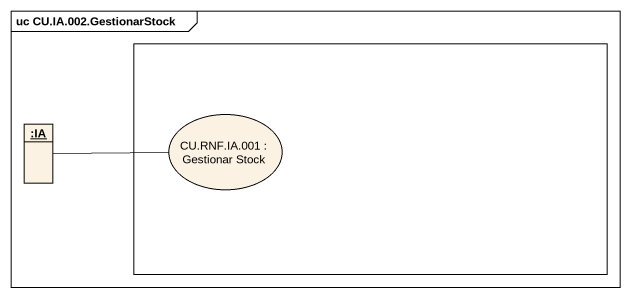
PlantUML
@startuml
mainframe uc CU.IA.002.GestionarStock
allowmixing
hide circle
hide empty members
rectangle " " as rectangle1 {
  usecase "CU.RNF.IA.001 : Gestionar Stock" as CU_RNF_IA_001
}
object ":IA" as IA
IA -right- CU_RNF_IA_001
@enduml
